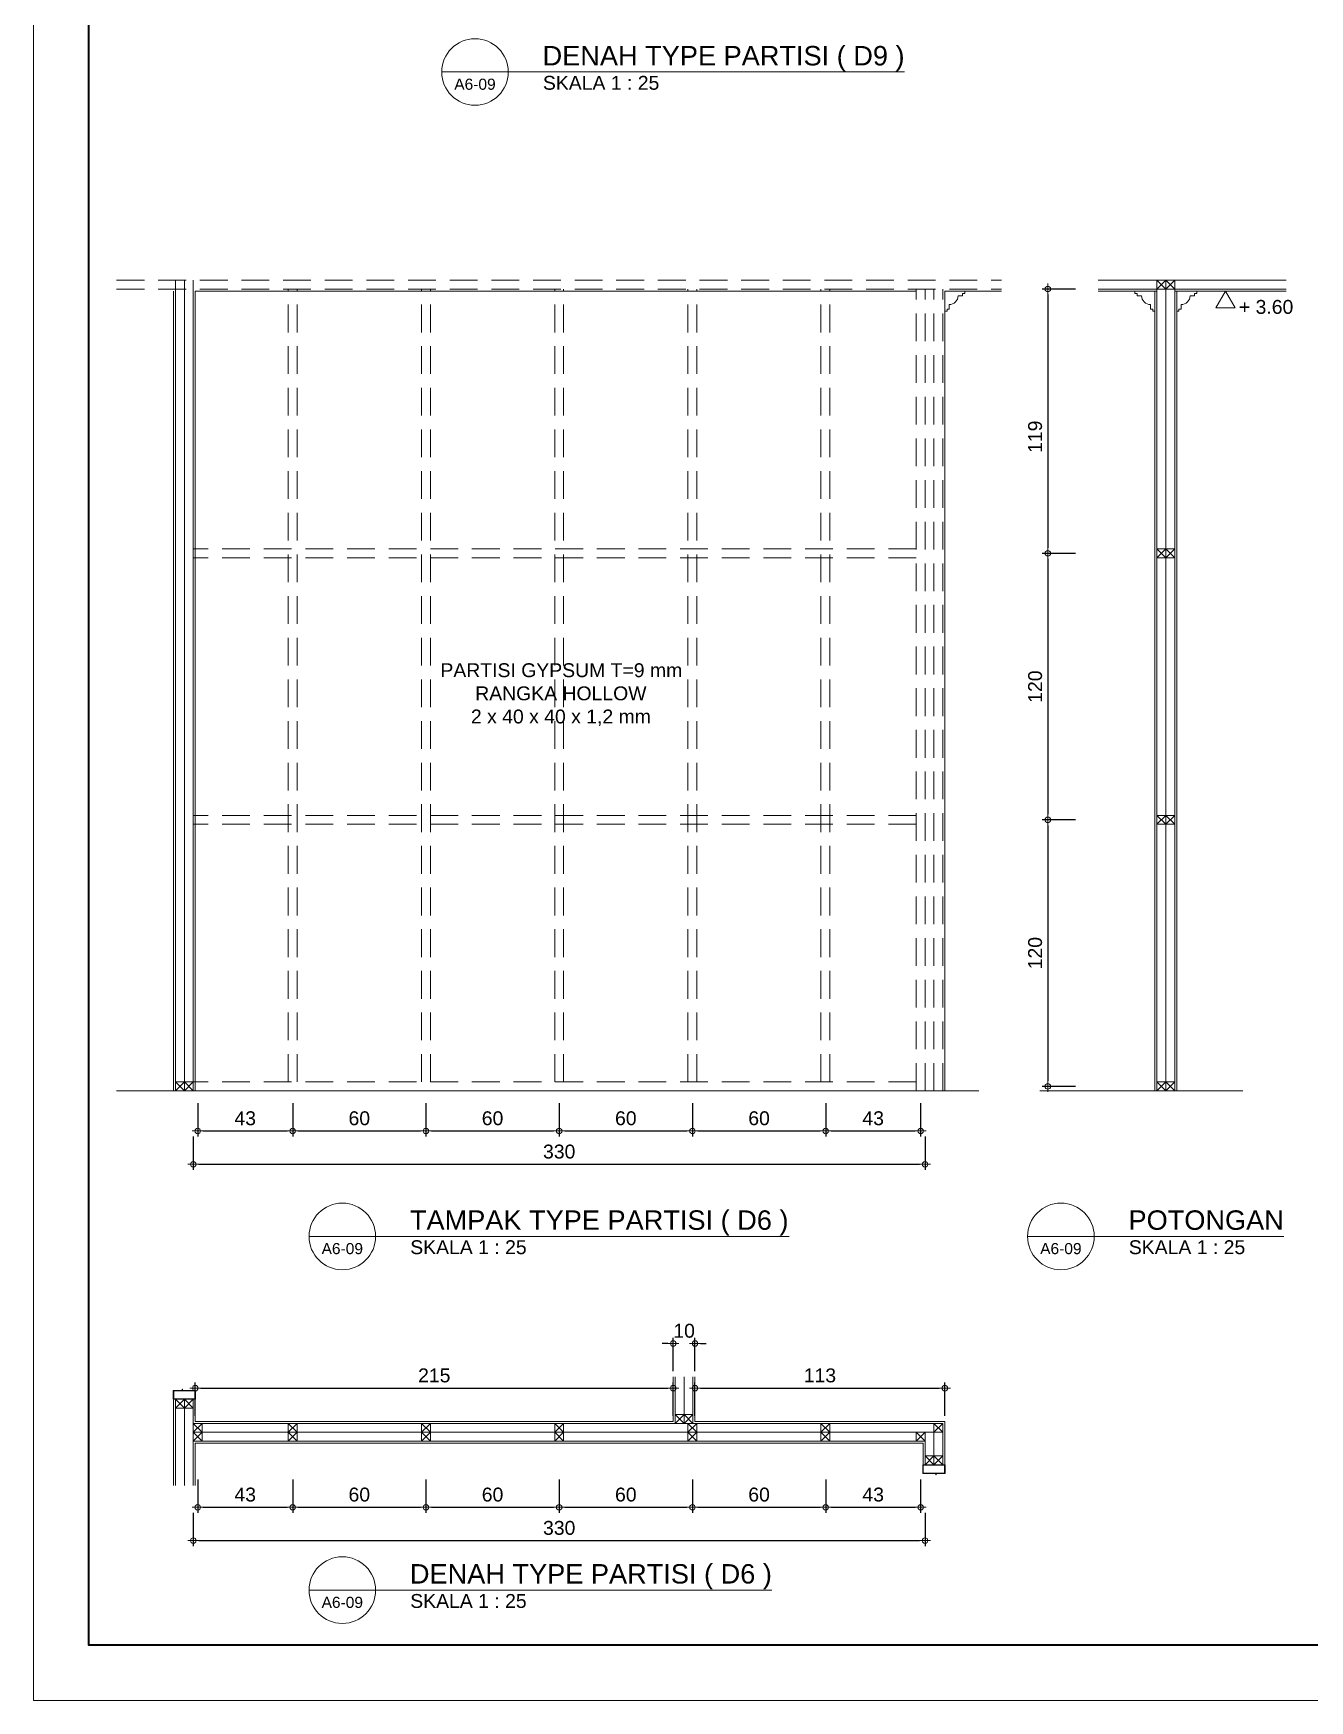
# Model space of a CAD drawing. Header units: millimetres. Extents: x -11 to 1625, y -267 to 180.
# Drawn here: x 911.21 to 934.2, y 118 to 148.03 of the extents above; entities that cross this region are included whole.
import ezdxf
from ezdxf.enums import TextEntityAlignment as Align

# ---------------------------------------------------------------- set-up
doc = ezdxf.new("R2010")
doc.units = ezdxf.units.MM
doc.linetypes.add('HIDDEN', pattern=[0.375, 0.25, -0.125])
for name, color, linetype, lineweight in [('ars', 11, 'Continuous', 5), ('GRS KOP', 1, 'Continuous', 35), ('kop', 7, 'Continuous', 20), ('kus', 63, 'Continuous', 15), ('lan', 7, 'Continuous', 15), ('not', 7, 'Continuous', 20), ('PARTISI', 190, 'Continuous', 9), ('pla', 213, 'Continuous', 15), ('u', 6, 'Continuous', 20)]:
    doc.layers.add(name, color=color, linetype=linetype, lineweight=lineweight)
doc.styles.add('BARU', font='complex.shx')
doc.styles.add('S', font='SIMPLEX', dxfattribs={"width": 1.1})
doc.styles.get("Standard").update_dxf_attribs({"font": 'ARIALUNI.TTF'})
doc.dimstyles.new('SK-25', dxfattribs={"dimtxt": 0.25, "dimasz": 0.1, "dimexe": 0.1, "dimexo": 0, "dimgap": 0.1, "dimtad": 1, "dimdec": 0, "dimlfac": 25, "dimzin": 12, "dimdsep": 46, "dimtxsty": 'Standard', "dimblk": 'BULAT', "dimcen": 0.1, "dimclrd": 256, "dimadec": 0, "dimazin": 3, "dimtfac": 1, "dimtdec": 0, "dimtofl": 0, "dimtmove": 0, "dimatfit": 3, "dimldrblk": 'BULAT', "dimfxl": 0, "dimtolj": 1, "dimtzin": 0, "dimarcsym": 0})

# ---------------------------------------------------------------- blocks, each defined once
blk = doc.blocks.new('kop')
at = {"layer": 'GRS KOP'}
blk.add_lwpolyline([(1, 54), (83, 54), (83, 1), (1, 1)], close=True, dxfattribs=at)
at = {"layer": 'kop', "color": 7}
for p, q in [((0, 55), (0, 0)), ((0, 0), (84, 0))]:
    blk.add_line(p, q, dxfattribs=at)
at = {"layer": 'kop', "style": 'BARU', "flags": 4}
for p, height in [((73.8, 5.4), 0.35), ((80.303, 5.382), 0.25), ((73.8, 4.9), 0.35), ((80.303, 4.882), 0.25), ((73.8, 4.4), 0.35), ((80.303, 4.382), 0.25)]:
    blk.add_attdef('-', p, '', height=height, dxfattribs=at)
at = {"layer": 'kop', "flags": 4}
for tag, p in [('AR-00', (78.057, 2.648)), ('00', (81.238, 2.647))]:
    blk.add_attdef(tag, text='', height=0.35, dxfattribs=at).set_placement(p, align=Align.MIDDLE)
blk = doc.blocks.new('BULAT')
for p, q in [((-1, 0), (1, 0)), ((0, -1), (0, 1))]:
    blk.add_line(p, q)
blk.add_circle((0, 0), 0.5)
blk = doc.blocks.new('*D2286')
at = {"layer": 'Defpoints', "color": 0, "ltscale": 0.15}
for p in [(914.175, 121.982), (915.885, 121.982), (915.885, 121.482)]:
    blk.add_point(p, dxfattribs=at)
at = {"layer": 'u', "color": 0, "lineweight": -2, "ltscale": 0.15}
for p, q in [((914.175, 121.982), (914.175, 121.382)), ((915.885, 121.982), (915.885, 121.382))]:
    blk.add_line(p, q, dxfattribs=at)
at = {"layer": 'u', "lineweight": -2, "ltscale": 0.15}
blk.add_line((914.275, 121.482), (915.785, 121.482), dxfattribs=at)
at = {"layer": 'u', "lineweight": -2, "ltscale": 0.15, "xscale": 0.1, "yscale": 0.1, "zscale": 0.1, "rotation": 180}
blk.add_blockref('BULAT', (914.175, 121.482), dxfattribs=at)
at = {"layer": 'u', "lineweight": -2, "ltscale": 0.15, "xscale": 0.1, "yscale": 0.1, "zscale": 0.1}
blk.add_blockref('BULAT', (915.885, 121.482), dxfattribs=at)
at = {"layer": 'u', "color": 0, "ltscale": 0.15, "insert": (915.03, 121.71), "char_height": 0.25, "attachment_point": 5}
blk.add_mtext('\\A1;43', dxfattribs=at)
blk = doc.blocks.new('*D2287')
at = {"layer": 'Defpoints', "color": 0, "ltscale": 0.15}
for p in [(915.885, 121.982), (918.285, 121.982), (918.285, 121.482)]:
    blk.add_point(p, dxfattribs=at)
at = {"layer": 'u', "color": 0, "lineweight": -2, "ltscale": 0.15}
for p, q in [((915.885, 121.982), (915.885, 121.382)), ((918.285, 121.982), (918.285, 121.382))]:
    blk.add_line(p, q, dxfattribs=at)
at = {"layer": 'u', "lineweight": -2, "ltscale": 0.15}
blk.add_line((915.985, 121.482), (918.185, 121.482), dxfattribs=at)
at = {"layer": 'u', "lineweight": -2, "ltscale": 0.15, "xscale": 0.1, "yscale": 0.1, "zscale": 0.1, "rotation": 180}
blk.add_blockref('BULAT', (915.885, 121.482), dxfattribs=at)
at = {"layer": 'u', "lineweight": -2, "ltscale": 0.15, "xscale": 0.1, "yscale": 0.1, "zscale": 0.1}
blk.add_blockref('BULAT', (918.285, 121.482), dxfattribs=at)
at = {"layer": 'u', "color": 0, "ltscale": 0.15, "insert": (917.085, 121.71), "char_height": 0.25, "attachment_point": 5}
blk.add_mtext('\\A1;60', dxfattribs=at)
blk = doc.blocks.new('*D2288')
at = {"layer": 'Defpoints', "color": 0, "ltscale": 0.15}
for p in [(918.285, 121.982), (920.685, 121.982), (920.685, 121.482)]:
    blk.add_point(p, dxfattribs=at)
at = {"layer": 'u', "color": 0, "lineweight": -2, "ltscale": 0.15}
for p, q in [((918.285, 121.982), (918.285, 121.382)), ((920.685, 121.982), (920.685, 121.382))]:
    blk.add_line(p, q, dxfattribs=at)
at = {"layer": 'u', "lineweight": -2, "ltscale": 0.15}
blk.add_line((918.385, 121.482), (920.585, 121.482), dxfattribs=at)
at = {"layer": 'u', "lineweight": -2, "ltscale": 0.15, "xscale": 0.1, "yscale": 0.1, "zscale": 0.1, "rotation": 180}
blk.add_blockref('BULAT', (918.285, 121.482), dxfattribs=at)
at = {"layer": 'u', "lineweight": -2, "ltscale": 0.15, "xscale": 0.1, "yscale": 0.1, "zscale": 0.1}
blk.add_blockref('BULAT', (920.685, 121.482), dxfattribs=at)
at = {"layer": 'u', "color": 0, "ltscale": 0.15, "insert": (919.485, 121.71), "char_height": 0.25, "attachment_point": 5}
blk.add_mtext('\\A1;60', dxfattribs=at)
blk = doc.blocks.new('*D2289')
at = {"layer": 'Defpoints', "color": 0, "ltscale": 0.15}
for p in [(920.685, 121.982), (923.085, 121.982), (923.085, 121.482)]:
    blk.add_point(p, dxfattribs=at)
at = {"layer": 'u', "color": 0, "lineweight": -2, "ltscale": 0.15}
for p, q in [((920.685, 121.982), (920.685, 121.382)), ((923.085, 121.982), (923.085, 121.382))]:
    blk.add_line(p, q, dxfattribs=at)
at = {"layer": 'u', "lineweight": -2, "ltscale": 0.15}
blk.add_line((920.785, 121.482), (922.985, 121.482), dxfattribs=at)
at = {"layer": 'u', "lineweight": -2, "ltscale": 0.15, "xscale": 0.1, "yscale": 0.1, "zscale": 0.1, "rotation": 180}
blk.add_blockref('BULAT', (920.685, 121.482), dxfattribs=at)
at = {"layer": 'u', "lineweight": -2, "ltscale": 0.15, "xscale": 0.1, "yscale": 0.1, "zscale": 0.1}
blk.add_blockref('BULAT', (923.085, 121.482), dxfattribs=at)
at = {"layer": 'u', "color": 0, "ltscale": 0.15, "insert": (921.885, 121.71), "char_height": 0.25, "attachment_point": 5}
blk.add_mtext('\\A1;60', dxfattribs=at)
blk = doc.blocks.new('*D2290')
at = {"layer": 'Defpoints', "color": 0, "ltscale": 0.15}
for p in [(923.085, 121.982), (925.485, 121.982), (925.485, 121.482)]:
    blk.add_point(p, dxfattribs=at)
at = {"layer": 'u', "color": 0, "lineweight": -2, "ltscale": 0.15}
for p, q in [((923.085, 121.982), (923.085, 121.382)), ((925.485, 121.982), (925.485, 121.382))]:
    blk.add_line(p, q, dxfattribs=at)
at = {"layer": 'u', "lineweight": -2, "ltscale": 0.15}
blk.add_line((923.185, 121.482), (925.385, 121.482), dxfattribs=at)
at = {"layer": 'u', "lineweight": -2, "ltscale": 0.15, "xscale": 0.1, "yscale": 0.1, "zscale": 0.1, "rotation": 180}
blk.add_blockref('BULAT', (923.085, 121.482), dxfattribs=at)
at = {"layer": 'u', "lineweight": -2, "ltscale": 0.15, "xscale": 0.1, "yscale": 0.1, "zscale": 0.1}
blk.add_blockref('BULAT', (925.485, 121.482), dxfattribs=at)
at = {"layer": 'u', "color": 0, "ltscale": 0.15, "insert": (924.285, 121.71), "char_height": 0.25, "attachment_point": 5}
blk.add_mtext('\\A1;60', dxfattribs=at)
blk = doc.blocks.new('*D2291')
at = {"layer": 'Defpoints', "color": 0, "ltscale": 0.15}
for p in [(925.485, 121.982), (927.195, 121.982), (927.195, 121.482)]:
    blk.add_point(p, dxfattribs=at)
at = {"layer": 'u', "color": 0, "lineweight": -2, "ltscale": 0.15}
for p, q in [((925.485, 121.982), (925.485, 121.382)), ((927.195, 121.982), (927.195, 121.382))]:
    blk.add_line(p, q, dxfattribs=at)
at = {"layer": 'u', "lineweight": -2, "ltscale": 0.15}
blk.add_line((925.585, 121.482), (927.095, 121.482), dxfattribs=at)
at = {"layer": 'u', "lineweight": -2, "ltscale": 0.15, "xscale": 0.1, "yscale": 0.1, "zscale": 0.1, "rotation": 180}
blk.add_blockref('BULAT', (925.485, 121.482), dxfattribs=at)
at = {"layer": 'u', "lineweight": -2, "ltscale": 0.15, "xscale": 0.1, "yscale": 0.1, "zscale": 0.1}
blk.add_blockref('BULAT', (927.195, 121.482), dxfattribs=at)
at = {"layer": 'u', "color": 0, "ltscale": 0.15, "insert": (926.34, 121.71), "char_height": 0.25, "attachment_point": 5}
blk.add_mtext('\\A1;43', dxfattribs=at)
blk = doc.blocks.new('*D2292')
at = {"layer": 'Defpoints', "color": 0, "ltscale": 0.15}
for p in [(914.095, 121.382), (927.275, 121.382), (927.275, 120.882)]:
    blk.add_point(p, dxfattribs=at)
at = {"layer": 'u', "color": 0, "lineweight": -2, "ltscale": 0.15}
for p, q in [((914.095, 121.382), (914.095, 120.782)), ((927.275, 121.382), (927.275, 120.782))]:
    blk.add_line(p, q, dxfattribs=at)
at = {"layer": 'u', "lineweight": -2, "ltscale": 0.15}
blk.add_line((914.195, 120.882), (927.175, 120.882), dxfattribs=at)
at = {"layer": 'u', "lineweight": -2, "ltscale": 0.15, "xscale": 0.1, "yscale": 0.1, "zscale": 0.1, "rotation": 180}
blk.add_blockref('BULAT', (914.095, 120.882), dxfattribs=at)
at = {"layer": 'u', "lineweight": -2, "ltscale": 0.15, "xscale": 0.1, "yscale": 0.1, "zscale": 0.1}
blk.add_blockref('BULAT', (927.275, 120.882), dxfattribs=at)
at = {"layer": 'u', "color": 0, "ltscale": 0.15, "insert": (920.685, 121.11), "char_height": 0.25, "attachment_point": 5}
blk.add_mtext('\\A1;330', dxfattribs=at)
blk = doc.blocks.new('*D2293')
at = {"layer": 'Defpoints', "color": 0, "ltscale": 0.15}
for p in [(922.739, 123.628), (914.131, 123.128), (922.739, 123.128)]:
    blk.add_point(p, dxfattribs=at)
at = {"layer": 'u', "color": 0, "lineweight": -2, "ltscale": 0.15}
for p, q in [((914.131, 123.128), (914.131, 123.728)), ((922.739, 123.128), (922.739, 123.728))]:
    blk.add_line(p, q, dxfattribs=at)
at = {"layer": 'u', "lineweight": -2, "ltscale": 0.15}
blk.add_line((914.231, 123.628), (922.639, 123.628), dxfattribs=at)
at = {"layer": 'u', "lineweight": -2, "ltscale": 0.15, "xscale": 0.1, "yscale": 0.1, "zscale": 0.1, "rotation": 180}
blk.add_blockref('BULAT', (914.131, 123.628), dxfattribs=at)
at = {"layer": 'u', "lineweight": -2, "ltscale": 0.15, "xscale": 0.1, "yscale": 0.1, "zscale": 0.1}
blk.add_blockref('BULAT', (922.739, 123.628), dxfattribs=at)
at = {"layer": 'u', "color": 0, "ltscale": 0.15, "insert": (918.435, 123.856), "char_height": 0.25, "attachment_point": 5}
blk.add_mtext('\\A1;215', dxfattribs=at)
blk = doc.blocks.new('*D2294')
at = {"layer": 'Defpoints', "color": 0, "ltscale": 0.15}
for p in [(923.131, 124.432), (922.739, 123.932), (923.131, 123.932)]:
    blk.add_point(p, dxfattribs=at)
at = {"layer": 'u', "lineweight": -2, "ltscale": 0.15}
for p, q in [((922.639, 124.432), (922.539, 124.432)), ((923.231, 124.432), (923.331, 124.432))]:
    blk.add_line(p, q, dxfattribs=at)
at = {"layer": 'u', "color": 0, "lineweight": -2, "ltscale": 0.15}
for p, q in [((922.739, 123.932), (922.739, 124.532)), ((923.131, 123.932), (923.131, 124.532))]:
    blk.add_line(p, q, dxfattribs=at)
at = {"layer": 'u', "lineweight": -2, "ltscale": 0.15, "xscale": 0.1, "yscale": 0.1, "zscale": 0.1}
blk.add_blockref('BULAT', (922.739, 124.432), dxfattribs=at)
at = {"layer": 'u', "lineweight": -2, "ltscale": 0.15, "xscale": 0.1, "yscale": 0.1, "zscale": 0.1, "rotation": 180}
blk.add_blockref('BULAT', (923.131, 124.432), dxfattribs=at)
at = {"layer": 'u', "color": 0, "ltscale": 0.15, "insert": (922.935, 124.66), "char_height": 0.25, "attachment_point": 5}
blk.add_mtext('\\A1;10', dxfattribs=at)
blk = doc.blocks.new('*D2295')
at = {"layer": 'Defpoints', "color": 0, "ltscale": 0.15}
for p in [(927.631, 123.628), (923.131, 123.128), (927.631, 123.128)]:
    blk.add_point(p, dxfattribs=at)
at = {"layer": 'u', "color": 0, "lineweight": -2, "ltscale": 0.15}
for p, q in [((923.131, 123.128), (923.131, 123.728)), ((927.631, 123.128), (927.631, 123.728))]:
    blk.add_line(p, q, dxfattribs=at)
at = {"layer": 'u', "lineweight": -2, "ltscale": 0.15}
blk.add_line((923.231, 123.628), (927.531, 123.628), dxfattribs=at)
at = {"layer": 'u', "lineweight": -2, "ltscale": 0.15, "xscale": 0.1, "yscale": 0.1, "zscale": 0.1, "rotation": 180}
blk.add_blockref('BULAT', (923.131, 123.628), dxfattribs=at)
at = {"layer": 'u', "lineweight": -2, "ltscale": 0.15, "xscale": 0.1, "yscale": 0.1, "zscale": 0.1}
blk.add_blockref('BULAT', (927.631, 123.628), dxfattribs=at)
at = {"layer": 'u', "color": 0, "ltscale": 0.15, "insert": (925.381, 123.856), "char_height": 0.25, "attachment_point": 5}
blk.add_mtext('\\A1;113', dxfattribs=at)
blk = doc.blocks.new('Ndtpd')
blk.add_line((0.747, 0), (-0.747, 0))
blk.add_circle((0, 0), 0.747)
at = {"flags": 4}
for tag, height, p in [('NO', 0.5, (0, 0.148)), ('NOLBR', 0.3, (0, -0.398))]:
    blk.add_attdef(tag, text='', height=height, dxfattribs=at).set_placement(p, align=Align.CENTER)
for tag, p, height in [('NDTPD', (1.516, 0.148), 0.5), ('SKALA', (1.523, -0.398), 0.3)]:
    blk.add_attdef(tag, p, '', height=height, dxfattribs=at)
blk = doc.blocks.new('PEILA')
blk.add_lwpolyline([(-0.188, -0.325), (0.188, -0.325), (0, 0)], close=True)
at = {"style": 'S', "width": 1.1, "flags": 4}
blk.add_attdef('CAT', (0.265, -0.289), '', height=0.2, dxfattribs=at)
blk = doc.blocks.new('*D2296')
at = {"layer": 'Defpoints', "color": 0, "ltscale": 0.15}
for p in [(929.986, 143.422), (929.486, 138.662), (929.986, 138.662)]:
    blk.add_point(p, dxfattribs=at)
at = {"layer": 'u', "color": 0, "lineweight": -2, "ltscale": 0.15}
for p, q in [((929.986, 143.422), (929.386, 143.422)), ((929.986, 138.662), (929.386, 138.662))]:
    blk.add_line(p, q, dxfattribs=at)
at = {"layer": 'u', "lineweight": -2, "ltscale": 0.15}
blk.add_line((929.486, 143.322), (929.486, 138.762), dxfattribs=at)
at = {"layer": 'u', "lineweight": -2, "ltscale": 0.15, "xscale": 0.1, "yscale": 0.1, "zscale": 0.1}
for p, rotation in [((929.486, 143.422), 90), ((929.486, 138.662), 270)]:
    blk.add_blockref('BULAT', p, dxfattribs=dict(at, rotation=rotation))
at = {"layer": 'u', "color": 0, "ltscale": 0.15, "insert": (929.258, 140.762), "char_height": 0.25, "attachment_point": 5, "rotation": 90}
blk.add_mtext('\\A1;119', dxfattribs=at)
blk = doc.blocks.new('*D2297')
at = {"layer": 'Defpoints', "color": 0, "ltscale": 0.15}
for p in [(929.986, 133.862), (929.486, 129.062), (929.986, 129.062)]:
    blk.add_point(p, dxfattribs=at)
at = {"layer": 'u', "color": 0, "lineweight": -2, "ltscale": 0.15}
for p, q in [((929.986, 133.862), (929.386, 133.862)), ((929.986, 129.062), (929.386, 129.062))]:
    blk.add_line(p, q, dxfattribs=at)
at = {"layer": 'u', "lineweight": -2, "ltscale": 0.15}
blk.add_line((929.486, 133.762), (929.486, 129.162), dxfattribs=at)
at = {"layer": 'u', "lineweight": -2, "ltscale": 0.15, "xscale": 0.1, "yscale": 0.1, "zscale": 0.1}
for p, rotation in [((929.486, 133.862), 90), ((929.486, 129.062), 270)]:
    blk.add_blockref('BULAT', p, dxfattribs=dict(at, rotation=rotation))
at = {"layer": 'u', "color": 0, "ltscale": 0.15, "insert": (929.258, 131.462), "char_height": 0.25, "attachment_point": 5, "rotation": 90}
blk.add_mtext('\\A1;120', dxfattribs=at)
blk = doc.blocks.new('*D2298')
at = {"layer": 'Defpoints', "color": 0, "ltscale": 0.15}
for p in [(929.986, 138.662), (929.486, 133.862), (929.986, 133.862)]:
    blk.add_point(p, dxfattribs=at)
at = {"layer": 'u', "color": 0, "lineweight": -2, "ltscale": 0.15}
for p, q in [((929.986, 138.662), (929.386, 138.662)), ((929.986, 133.862), (929.386, 133.862))]:
    blk.add_line(p, q, dxfattribs=at)
at = {"layer": 'u', "lineweight": -2, "ltscale": 0.15}
blk.add_line((929.486, 138.562), (929.486, 133.962), dxfattribs=at)
at = {"layer": 'u', "lineweight": -2, "ltscale": 0.15, "xscale": 0.1, "yscale": 0.1, "zscale": 0.1}
for p, rotation in [((929.486, 138.662), 90), ((929.486, 133.862), 270)]:
    blk.add_blockref('BULAT', p, dxfattribs=dict(at, rotation=rotation))
at = {"layer": 'u', "color": 0, "ltscale": 0.15, "insert": (929.258, 136.262), "char_height": 0.25, "attachment_point": 5, "rotation": 90}
blk.add_mtext('\\A1;120', dxfattribs=at)
blk = doc.blocks.new('*D2299')
at = {"layer": 'Defpoints', "color": 0, "ltscale": 0.15}
for p in [(914.175, 128.759), (915.885, 128.759), (915.885, 128.259)]:
    blk.add_point(p, dxfattribs=at)
at = {"layer": 'u', "color": 0, "lineweight": -2, "ltscale": 0.15}
for p, q in [((914.175, 128.759), (914.175, 128.159)), ((915.885, 128.759), (915.885, 128.159))]:
    blk.add_line(p, q, dxfattribs=at)
at = {"layer": 'u', "lineweight": -2, "ltscale": 0.15}
blk.add_line((914.275, 128.259), (915.785, 128.259), dxfattribs=at)
at = {"layer": 'u', "lineweight": -2, "ltscale": 0.15, "xscale": 0.1, "yscale": 0.1, "zscale": 0.1, "rotation": 180}
blk.add_blockref('BULAT', (914.175, 128.259), dxfattribs=at)
at = {"layer": 'u', "lineweight": -2, "ltscale": 0.15, "xscale": 0.1, "yscale": 0.1, "zscale": 0.1}
blk.add_blockref('BULAT', (915.885, 128.259), dxfattribs=at)
at = {"layer": 'u', "color": 0, "ltscale": 0.15, "insert": (915.03, 128.487), "char_height": 0.25, "attachment_point": 5}
blk.add_mtext('\\A1;43', dxfattribs=at)
blk = doc.blocks.new('*D2300')
at = {"layer": 'Defpoints', "color": 0, "ltscale": 0.15}
for p in [(915.885, 128.759), (918.285, 128.759), (918.285, 128.259)]:
    blk.add_point(p, dxfattribs=at)
at = {"layer": 'u', "color": 0, "lineweight": -2, "ltscale": 0.15}
for p, q in [((915.885, 128.759), (915.885, 128.159)), ((918.285, 128.759), (918.285, 128.159))]:
    blk.add_line(p, q, dxfattribs=at)
at = {"layer": 'u', "lineweight": -2, "ltscale": 0.15}
blk.add_line((915.985, 128.259), (918.185, 128.259), dxfattribs=at)
at = {"layer": 'u', "lineweight": -2, "ltscale": 0.15, "xscale": 0.1, "yscale": 0.1, "zscale": 0.1, "rotation": 180}
blk.add_blockref('BULAT', (915.885, 128.259), dxfattribs=at)
at = {"layer": 'u', "lineweight": -2, "ltscale": 0.15, "xscale": 0.1, "yscale": 0.1, "zscale": 0.1}
blk.add_blockref('BULAT', (918.285, 128.259), dxfattribs=at)
at = {"layer": 'u', "color": 0, "ltscale": 0.15, "insert": (917.085, 128.487), "char_height": 0.25, "attachment_point": 5}
blk.add_mtext('\\A1;60', dxfattribs=at)
blk = doc.blocks.new('*D2301')
at = {"layer": 'Defpoints', "color": 0, "ltscale": 0.15}
for p in [(918.285, 128.759), (920.685, 128.759), (920.685, 128.259)]:
    blk.add_point(p, dxfattribs=at)
at = {"layer": 'u', "color": 0, "lineweight": -2, "ltscale": 0.15}
for p, q in [((918.285, 128.759), (918.285, 128.159)), ((920.685, 128.759), (920.685, 128.159))]:
    blk.add_line(p, q, dxfattribs=at)
at = {"layer": 'u', "lineweight": -2, "ltscale": 0.15}
blk.add_line((918.385, 128.259), (920.585, 128.259), dxfattribs=at)
at = {"layer": 'u', "lineweight": -2, "ltscale": 0.15, "xscale": 0.1, "yscale": 0.1, "zscale": 0.1, "rotation": 180}
blk.add_blockref('BULAT', (918.285, 128.259), dxfattribs=at)
at = {"layer": 'u', "lineweight": -2, "ltscale": 0.15, "xscale": 0.1, "yscale": 0.1, "zscale": 0.1}
blk.add_blockref('BULAT', (920.685, 128.259), dxfattribs=at)
at = {"layer": 'u', "color": 0, "ltscale": 0.15, "insert": (919.485, 128.487), "char_height": 0.25, "attachment_point": 5}
blk.add_mtext('\\A1;60', dxfattribs=at)
blk = doc.blocks.new('*D2302')
at = {"layer": 'Defpoints', "color": 0, "ltscale": 0.15}
for p in [(920.685, 128.759), (923.085, 128.759), (923.085, 128.259)]:
    blk.add_point(p, dxfattribs=at)
at = {"layer": 'u', "color": 0, "lineweight": -2, "ltscale": 0.15}
for p, q in [((920.685, 128.759), (920.685, 128.159)), ((923.085, 128.759), (923.085, 128.159))]:
    blk.add_line(p, q, dxfattribs=at)
at = {"layer": 'u', "lineweight": -2, "ltscale": 0.15}
blk.add_line((920.785, 128.259), (922.985, 128.259), dxfattribs=at)
at = {"layer": 'u', "lineweight": -2, "ltscale": 0.15, "xscale": 0.1, "yscale": 0.1, "zscale": 0.1, "rotation": 180}
blk.add_blockref('BULAT', (920.685, 128.259), dxfattribs=at)
at = {"layer": 'u', "lineweight": -2, "ltscale": 0.15, "xscale": 0.1, "yscale": 0.1, "zscale": 0.1}
blk.add_blockref('BULAT', (923.085, 128.259), dxfattribs=at)
at = {"layer": 'u', "color": 0, "ltscale": 0.15, "insert": (921.885, 128.487), "char_height": 0.25, "attachment_point": 5}
blk.add_mtext('\\A1;60', dxfattribs=at)
blk = doc.blocks.new('*D2303')
at = {"layer": 'Defpoints', "color": 0, "ltscale": 0.15}
for p in [(923.085, 128.759), (925.485, 128.759), (925.485, 128.259)]:
    blk.add_point(p, dxfattribs=at)
at = {"layer": 'u', "color": 0, "lineweight": -2, "ltscale": 0.15}
for p, q in [((923.085, 128.759), (923.085, 128.159)), ((925.485, 128.759), (925.485, 128.159))]:
    blk.add_line(p, q, dxfattribs=at)
at = {"layer": 'u', "lineweight": -2, "ltscale": 0.15}
blk.add_line((923.185, 128.259), (925.385, 128.259), dxfattribs=at)
at = {"layer": 'u', "lineweight": -2, "ltscale": 0.15, "xscale": 0.1, "yscale": 0.1, "zscale": 0.1, "rotation": 180}
blk.add_blockref('BULAT', (923.085, 128.259), dxfattribs=at)
at = {"layer": 'u', "lineweight": -2, "ltscale": 0.15, "xscale": 0.1, "yscale": 0.1, "zscale": 0.1}
blk.add_blockref('BULAT', (925.485, 128.259), dxfattribs=at)
at = {"layer": 'u', "color": 0, "ltscale": 0.15, "insert": (924.285, 128.487), "char_height": 0.25, "attachment_point": 5}
blk.add_mtext('\\A1;60', dxfattribs=at)
blk = doc.blocks.new('*D2304')
at = {"layer": 'Defpoints', "color": 0, "ltscale": 0.15}
for p in [(925.485, 128.759), (927.195, 128.759), (927.195, 128.259)]:
    blk.add_point(p, dxfattribs=at)
at = {"layer": 'u', "color": 0, "lineweight": -2, "ltscale": 0.15}
for p, q in [((925.485, 128.759), (925.485, 128.159)), ((927.195, 128.759), (927.195, 128.159))]:
    blk.add_line(p, q, dxfattribs=at)
at = {"layer": 'u', "lineweight": -2, "ltscale": 0.15}
blk.add_line((925.585, 128.259), (927.095, 128.259), dxfattribs=at)
at = {"layer": 'u', "lineweight": -2, "ltscale": 0.15, "xscale": 0.1, "yscale": 0.1, "zscale": 0.1, "rotation": 180}
blk.add_blockref('BULAT', (925.485, 128.259), dxfattribs=at)
at = {"layer": 'u', "lineweight": -2, "ltscale": 0.15, "xscale": 0.1, "yscale": 0.1, "zscale": 0.1}
blk.add_blockref('BULAT', (927.195, 128.259), dxfattribs=at)
at = {"layer": 'u', "color": 0, "ltscale": 0.15, "insert": (926.34, 128.487), "char_height": 0.25, "attachment_point": 5}
blk.add_mtext('\\A1;43', dxfattribs=at)
blk = doc.blocks.new('*D2305')
at = {"layer": 'Defpoints', "color": 0, "ltscale": 0.15}
for p in [(914.095, 128.159), (927.275, 128.159), (927.275, 127.659)]:
    blk.add_point(p, dxfattribs=at)
at = {"layer": 'u', "color": 0, "lineweight": -2, "ltscale": 0.15}
for p, q in [((914.095, 128.159), (914.095, 127.559)), ((927.275, 128.159), (927.275, 127.559))]:
    blk.add_line(p, q, dxfattribs=at)
at = {"layer": 'u', "lineweight": -2, "ltscale": 0.15}
blk.add_line((914.195, 127.659), (927.175, 127.659), dxfattribs=at)
at = {"layer": 'u', "lineweight": -2, "ltscale": 0.15, "xscale": 0.1, "yscale": 0.1, "zscale": 0.1, "rotation": 180}
blk.add_blockref('BULAT', (914.095, 127.659), dxfattribs=at)
at = {"layer": 'u', "lineweight": -2, "ltscale": 0.15, "xscale": 0.1, "yscale": 0.1, "zscale": 0.1}
blk.add_blockref('BULAT', (927.275, 127.659), dxfattribs=at)
at = {"layer": 'u', "color": 0, "ltscale": 0.15, "insert": (920.685, 127.887), "char_height": 0.25, "attachment_point": 5}
blk.add_mtext('\\A1;330', dxfattribs=at)

msp = doc.modelspace()

# ---------------------------------------------------------------- linework, layer by layer
at = {"layer": 'ars'}
for p, q in [((931.450971, 143.4221196), (931.610971, 143.5821196)), ((931.450971, 143.5821196), (931.610971, 143.4221196)), ((931.610971, 143.5821196), (931.770971, 143.4221196)), ((931.610971, 143.4221196), (931.770971, 143.5821196)), ((913.7385283, 128.9821196), (913.7385283, 143.3821196)), ((927.1145283, 143.3821196), (914.1305283, 143.3821196)), ((914.1305283, 128.9821196), (914.1305283, 143.3821196)), ((928.651103, 143.3821196), (927.6305283, 143.3821196)), ((927.6305283, 128.9821196), (927.6305283, 143.3821196)), ((931.450971, 143.3821196), (930.3906049, 143.3821196)), ((931.414971, 128.9821196), (931.414971, 143.3821196)), ((931.770971, 143.3821196), (933.7773484, 143.3821196)), ((931.806971, 128.9821196), (931.806971, 143.3821196)), ((931.450971, 138.5821196), (931.610971, 138.7421196)), ((931.450971, 138.7421196), (931.610971, 138.5821196)), ((931.610971, 138.7421196), (931.770971, 138.5821196)), ((931.610971, 138.5821196), (931.770971, 138.7421196)), ((931.450971, 133.7821196), (931.610971, 133.9421196)), ((931.450971, 133.9421196), (931.610971, 133.7821196)), ((931.610971, 133.9421196), (931.770971, 133.7821196)), ((931.610971, 133.7821196), (931.770971, 133.9421196)), ((913.7745283, 128.9821196), (913.9345283, 129.1421196)), ((913.7745283, 129.1421196), (913.9345283, 128.9821196)), ((913.9345283, 129.1421196), (914.0945283, 128.9821196)), ((913.9345283, 128.9821196), (914.0945283, 129.1421196)), ((931.450971, 128.9821196), (931.610971, 129.1421196)), ((931.450971, 129.1421196), (931.610971, 128.9821196)), ((931.610971, 129.1421196), (931.770971, 128.9821196)), ((931.610971, 128.9821196), (931.770971, 129.1421196)), ((922.7385283, 123.0284832), (922.7385283, 123.8324832)), ((923.1305283, 123.0284832), (923.1305283, 123.8324832)), ((913.7385283, 123.4284832), (913.7385283, 121.8724832)), ((913.7745283, 123.2684832), (913.9345283, 123.4284832)), ((913.7745283, 123.4284832), (913.9345283, 123.2684832)), ((913.9345283, 123.4284832), (914.0945283, 123.2684832)), ((913.9345283, 123.2684832), (914.0945283, 123.4284832)), ((914.1305283, 123.4284832), (914.1305283, 123.0284832)), ((922.9345283, 122.9924832), (922.7745283, 123.1524832)), ((922.9345283, 123.1524832), (922.7745283, 122.9924832)), ((923.0945283, 123.1524832), (922.9345283, 122.9924832)), ((923.0945283, 122.9924832), (922.9345283, 123.1524832)), ((914.0945283, 122.8324832), (914.2545283, 122.9924832)), ((914.2545283, 122.8324832), (914.0945283, 122.9924832)), ((914.2545283, 122.6724832), (914.0945283, 122.8324832)), ((914.0945283, 122.6724832), (914.2545283, 122.8324832)), ((922.7385283, 123.0284832), (914.1305283, 123.0284832)), ((915.8045283, 122.8324832), (915.9645283, 122.9924832)), ((915.9645283, 122.8324832), (915.8045283, 122.9924832)), ((915.9645283, 122.6724832), (915.8045283, 122.8324832)), ((915.8045283, 122.6724832), (915.9645283, 122.8324832)), ((918.2045283, 122.8324832), (918.3645283, 122.9924832)), ((918.3645283, 122.8324832), (918.2045283, 122.9924832)), ((918.3645283, 122.6724832), (918.2045283, 122.8324832)), ((918.2045283, 122.6724832), (918.3645283, 122.8324832)), ((920.6045283, 122.8324832), (920.7645283, 122.9924832)), ((920.7645283, 122.8324832), (920.6045283, 122.9924832)), ((920.7645283, 122.6724832), (920.6045283, 122.8324832)), ((920.6045283, 122.6724832), (920.7645283, 122.8324832)), ((923.0045283, 122.8324832), (923.1645283, 122.9924832)), ((923.1645283, 122.8324832), (923.0045283, 122.9924832)), ((923.1645283, 122.6724832), (923.0045283, 122.8324832)), ((923.0045283, 122.6724832), (923.1645283, 122.8324832)), ((927.6305283, 123.0284832), (923.1305283, 123.0284832)), ((925.3981374, 122.8324832), (925.5581374, 122.9924832)), ((925.5581374, 122.8324832), (925.3981374, 122.9924832)), ((925.5581374, 122.6724832), (925.3981374, 122.8324832)), ((925.3981374, 122.6724832), (925.5581374, 122.8324832)), ((927.2745283, 122.8324832), (927.1145283, 122.6724832)), ((927.1145283, 122.8324832), (927.2745283, 122.6724832)), ((927.4345283, 122.9924832), (927.5945283, 122.8324832)), ((927.5945283, 122.9924832), (927.4345283, 122.8324832)), ((927.6305283, 122.2484832), (927.6305283, 123.0284832)), ((927.2385283, 122.6364832), (914.1305283, 122.6364832)), ((914.1305283, 122.6364832), (914.1305283, 121.8724832)), ((927.2385283, 122.2484832), (927.2385283, 122.6364832)), ((927.4345283, 122.2484832), (927.2745283, 122.4084832)), ((927.4345283, 122.4084832), (927.2745283, 122.2484832)), ((927.5945283, 122.4084832), (927.4345283, 122.2484832)), ((927.5945283, 122.2484832), (927.4345283, 122.4084832))]:
    msp.add_line(p, q, dxfattribs=at)
at = {"layer": 'kus'}
for points in [[(913.8945283, 123.6080364), (913.8945283, 123.5884832), (913.888719, 123.5884832), (913.7345283, 123.5884832), (913.7345283, 123.4284832), (914.1345283, 123.4284832), (914.1345283, 123.5884832), (913.9085525, 123.5884832), (913.9015174, 123.6080364)], [(914.1265283, 123.5804832), (914.1265283, 123.4364832), (913.7425283, 123.4364832), (913.7425283, 123.5804832)], [(927.4745283, 122.0689299), (927.4745283, 122.0884832), (927.4803376, 122.0884832), (927.6345283, 122.0884832), (927.6345283, 122.2484832), (927.2345283, 122.2484832), (927.2345283, 122.0884832), (927.4605041, 122.0884832), (927.4675393, 122.0689299)], [(927.2425283, 122.0964832), (927.2425283, 122.2404832), (927.6265283, 122.2404832), (927.6265283, 122.0964832)]]:
    msp.add_lwpolyline(points, close=True, dxfattribs=at)
at = {"layer": 'lan'}
for p, q in [((928.242939, 128.9821196), (912.7141622, 128.9821196)), ((929.3405937, 128.9821196), (932.998452, 128.9821196))]:
    msp.add_line(p, q, dxfattribs=at)
for points in [[(927.9505283, 143.3021196), (927.9505283, 143.3421196), (927.9905283, 143.3421196), (927.9905283, 143.3821196), (927.6305283, 143.3821196), (927.6305283, 143.0221196), (927.6705283, 143.0221196), (927.6705283, 143.0621196), (927.7105283, 143.0621196), (927.7105283, 143.1421196, 0.4142135624), (927.8705283, 143.3021196)], [(931.094971, 143.3021196), (931.094971, 143.3421196), (931.054971, 143.3421196), (931.054971, 143.3821196), (931.414971, 143.3821196), (931.414971, 143.0221196), (931.374971, 143.0221196), (931.374971, 143.0621196), (931.334971, 143.0621196), (931.334971, 143.1421196, -0.4142135624), (931.174971, 143.3021196)], [(932.126971, 143.3021196), (932.126971, 143.3421196), (932.166971, 143.3421196), (932.166971, 143.3821196), (931.806971, 143.3821196), (931.806971, 143.0221196), (931.846971, 143.0221196), (931.846971, 143.0621196), (931.886971, 143.0621196), (931.886971, 143.1421196, 0.4142135624), (932.046971, 143.3021196)]]:
    msp.add_lwpolyline(points, format="xyb", close=True, dxfattribs=at)
at = {"layer": 'not'}
for p, q in [((919.7685398, 147.330697), (926.9065089, 147.330697)), ((917.3789935, 126.36099), (924.8244314, 126.36099)), ((930.3211725, 126.36099), (933.7378254, 126.36099)), ((917.3789935, 119.9903538), (924.5169626, 119.9903538))]:
    msp.add_line(p, q, dxfattribs=at)
at = {"layer": 'PARTISI', "linetype": 'HIDDEN', "ltscale": 2}
for p, q in [((912.7141622, 143.5821196), (928.651103, 143.5821196)), ((912.7141622, 143.4221196), (928.651103, 143.4221196)), ((915.8045283, 129.1421196), (915.8045283, 143.4221196)), ((915.9645283, 129.1421196), (915.9645283, 143.4221196)), ((918.2045283, 129.1421196), (918.2045283, 143.4221196)), ((918.3645283, 129.1421196), (918.3645283, 143.4221196)), ((920.6045283, 129.1421196), (920.6045283, 143.4221196)), ((920.7645283, 129.1421196), (920.7645283, 143.4221196)), ((923.0045283, 129.1421196), (923.0045283, 143.4221196)), ((923.1645283, 129.1421196), (923.1645283, 143.4221196)), ((925.3981374, 129.1421196), (925.3981374, 143.4221196)), ((925.5581374, 129.1421196), (925.5581374, 143.4221196)), ((927.1145283, 128.9821196), (927.1145283, 143.4221196)), ((927.2745283, 128.9821196), (927.2745283, 143.4221196)), ((927.4345283, 128.9821196), (927.4345283, 143.4221196)), ((927.5945283, 128.9821196), (927.5945283, 143.4221196)), ((927.1145283, 138.7421196), (914.0945283, 138.7421196)), ((927.1145283, 138.5821196), (914.0945283, 138.5821196)), ((927.1145283, 133.9421196), (914.0945283, 133.9421196)), ((927.1145283, 133.7821196), (914.0945283, 133.7821196)), ((927.1145283, 129.1421196), (913.7745283, 129.1421196))]:
    msp.add_line(p, q, dxfattribs=at)
at = {"layer": 'PARTISI'}
for p, q in [((913.7745283, 128.9821196), (913.7745283, 143.5821196)), ((913.9345283, 128.9821196), (913.9345283, 143.5821196)), ((914.0945283, 128.9821196), (914.0945283, 143.5821196)), ((931.450971, 128.9821196), (931.450971, 143.5821196)), ((931.450971, 143.5821196), (931.770971, 143.5821196)), ((931.610971, 128.9821196), (931.610971, 143.5821196)), ((931.770971, 128.9821196), (931.770971, 143.5821196)), ((931.450971, 138.7421196), (931.770971, 138.7421196)), ((931.450971, 138.5821196), (931.770971, 138.5821196)), ((931.450971, 133.9421196), (931.770971, 133.9421196)), ((931.450971, 133.7821196), (931.770971, 133.7821196)), ((913.7745283, 129.1421196), (914.0945283, 129.1421196)), ((931.450971, 129.1421196), (931.770971, 129.1421196)), ((922.7745283, 122.9924832), (922.7745283, 123.8324832)), ((922.9345283, 122.9924832), (922.9345283, 123.8324832)), ((923.0945283, 122.9924832), (923.0945283, 123.8324832)), ((913.7745283, 123.4284832), (913.7745283, 121.8724832)), ((913.9345283, 123.4284832), (913.9345283, 121.8724832)), ((914.0945283, 123.4284832), (914.0945283, 121.8724832)), ((914.0945283, 123.2684832), (913.7745283, 123.2684832)), ((922.7745283, 123.1524832), (923.0945283, 123.1524832)), ((927.5945283, 122.9924832), (914.0945283, 122.9924832)), ((927.5945283, 122.8324832), (914.0945283, 122.8324832)), ((914.2545283, 122.9924832), (914.2545283, 122.6724832)), ((915.8045283, 122.9924832), (915.8045283, 122.6724832)), ((915.9645283, 122.9924832), (915.9645283, 122.6724832)), ((918.2045283, 122.9924832), (918.2045283, 122.6724832)), ((918.3645283, 122.9924832), (918.3645283, 122.6724832)), ((920.6045283, 122.9924832), (920.6045283, 122.6724832)), ((920.7645283, 122.9924832), (920.7645283, 122.6724832)), ((923.0045283, 122.9924832), (923.0045283, 122.6724832)), ((923.1645283, 122.9924832), (923.1645283, 122.6724832)), ((925.3981374, 122.9924832), (925.3981374, 122.6724832)), ((925.5581374, 122.9924832), (925.5581374, 122.6724832)), ((927.1145283, 122.6724832), (927.1145283, 122.8324832)), ((927.2745283, 122.2484832), (927.2745283, 122.8324832)), ((927.4345283, 122.2484832), (927.4345283, 122.9924832)), ((927.5945283, 122.2484832), (927.5945283, 122.9924832)), ((927.2745283, 122.6724832), (914.0945283, 122.6724832)), ((927.2745283, 122.4084832), (927.5945283, 122.4084832))]:
    msp.add_line(p, q, dxfattribs=at)
at = {"layer": 'pla'}
for p, q in [((930.3906049, 143.5821196), (933.7773484, 143.5821196)), ((930.3906049, 143.4221196), (933.7773484, 143.4221196))]:
    msp.add_line(p, q, dxfattribs=at)

# ---------------------------------------------------------------- block references
at = {"layer": 'kop'}
msp.add_blockref('kop', (911.2141622, 118.0000005), dxfattribs=at)
at = {"layer": 'not'}
ref = msp.add_blockref('Ndtpd', (919.1685398, 147.330697), dxfattribs=dict(at, xscale=0.803212851405533, yscale=0.803212851405533, zscale=0.803212851405533))
ref.add_attrib('NDTPD', 'DENAH TYPE PARTISI ( D9 )', (920.3862245, 147.4492228), dxfattribs={"layer": '0', "height": 0.35, "flags": 4})
ref.add_attrib('NOLBR', 'A6-09', dxfattribs={"layer": '0', "height": 0.2, "flags": 4}).set_placement((919.1682126, 147.0107271), align=Align.CENTER)
ref.add_attrib('SKALA', 'SKALA 1 : 25', (920.3920245, 147.0107271), dxfattribs={"layer": '0', "height": 0.25, "flags": 4})
ref = msp.add_blockref('PEILA', (932.6835593, 143.3821196), dxfattribs=dict(at, xscale=0.9237604307034012, yscale=0.9237604307034012, zscale=0.9237604307034012))
ref.add_attrib('CAT', '+ 3.60', (932.9269047, 142.9755677), dxfattribs={"layer": '0', "height": 0.25, "flags": 4})
ref = msp.add_blockref('Ndtpd', (916.7789935, 126.36099), dxfattribs=dict(at, xscale=0.803212851405533, yscale=0.803212851405533, zscale=0.803212851405533))
ref.add_attrib('NDTPD', 'TAMPAK TYPE PARTISI ( D6 )', (917.9966781, 126.4795159), dxfattribs={"layer": '0', "height": 0.35, "flags": 4})
ref.add_attrib('NOLBR', 'A6-09', dxfattribs={"layer": '0', "height": 0.2, "flags": 4}).set_placement((916.7786663, 126.0410201), align=Align.CENTER)
ref.add_attrib('SKALA', 'SKALA 1 : 25', (918.0024782, 126.0410201), dxfattribs={"layer": '0', "height": 0.25, "flags": 4})
ref = msp.add_blockref('Ndtpd', (929.7211725, 126.36099), dxfattribs=dict(at, xscale=0.803212851405533, yscale=0.803212851405533, zscale=0.803212851405533))
ref.add_attrib('NDTPD', 'POTONGAN', (930.9388571, 126.4795159), dxfattribs={"layer": '0', "height": 0.35, "flags": 4})
ref.add_attrib('NOLBR', 'A6-09', dxfattribs={"layer": '0', "height": 0.2, "flags": 4}).set_placement((929.7208453, 126.0410201), align=Align.CENTER)
ref.add_attrib('SKALA', 'SKALA 1 : 25', (930.9446572, 126.0410201), dxfattribs={"layer": '0', "height": 0.25, "flags": 4})
ref = msp.add_blockref('Ndtpd', (916.7789935, 119.9903538), dxfattribs=dict(at, xscale=0.803212851405533, yscale=0.803212851405533, zscale=0.803212851405533))
ref.add_attrib('NDTPD', 'DENAH TYPE PARTISI ( D6 )', (917.9966781, 120.1088796), dxfattribs={"layer": '0', "height": 0.35, "flags": 4})
ref.add_attrib('NOLBR', 'A6-09', dxfattribs={"layer": '0', "height": 0.2, "flags": 4}).set_placement((916.7786663, 119.6703839), align=Align.CENTER)
ref.add_attrib('SKALA', 'SKALA 1 : 25', (918.0024782, 119.6703839), dxfattribs={"layer": '0', "height": 0.25, "flags": 4})

# ---------------------------------------------------------------- texts
at = {"layer": 'not', "insert": (918.5105255, 136.6823576), "char_height": 0.25, "attachment_point": 1}
msp.add_mtext_dynamic_manual_height_columns('\\pi0.035568;PARTISI GYPSUM T=9 mm\\P\\pi0.66227;RANGKA HOLLOW\\P\\pi0.58494;2 x 40 x 40 x 1,2 mm', width=4.378435059, gutter_width=4.3707989, heights=[0], dxfattribs=at)

# ---------------------------------------------------------------- dimensions: what is measured, and where the dimension line sits
at = {"layer": 'u', "ltscale": 0.15}
for base, p1, p2, picture, middle in [((929.4861787, 138.6621196), (929.9861787, 143.4221196), (929.9861787, 138.6621196), '*D2296', (929.4861787, 140.7621196)), ((929.4861787, 133.8621196), (929.9861787, 138.6621196), (929.9861787, 133.8621196), '*D2298', (929.4861787, 136.2621196)), ((929.4861787, 129.0621196), (929.9861787, 133.8621196), (929.9861787, 129.0621196), '*D2297', (929.4861787, 131.4621196))]:
    dim = msp.add_linear_dim(base=base, p1=p1, p2=p2, angle=270, dimstyle='SK-25', dxfattribs=at)
    dim.commit()
    dim.dimension.update_dxf_attribs({"geometry": picture, "text_midpoint": middle, "dimtype": 160})
for base, p1, p2, picture, middle in [((915.8845283, 128.259017), (914.1745283, 128.759017), (915.8845283, 128.759017), '*D2299', (915.0295283, 128.259017)), ((927.1945283, 128.259017), (925.4845283, 128.759017), (927.1945283, 128.759017), '*D2304', (926.3395283, 128.259017)), ((915.8845283, 121.4824832), (914.1745283, 121.9824832), (915.8845283, 121.9824832), '*D2286', (915.0295283, 121.4824832)), ((927.1945283, 121.4824832), (925.4845283, 121.9824832), (927.1945283, 121.9824832), '*D2291', (926.3395283, 121.4824832))]:
    dim = msp.add_linear_dim(base=base, p1=p1, p2=p2, dimstyle='SK-25', override={"dimdec": 0}, dxfattribs=at)
    dim.commit()
    dim.dimension.update_dxf_attribs({"geometry": picture, "text_midpoint": middle, "dimtype": 160})
for base, p1, p2, picture, middle in [((918.2845283, 128.259017), (915.8845283, 128.759017), (918.2845283, 128.759017), '*D2300', (917.0845283, 128.259017)), ((920.6845283, 128.259017), (918.2845283, 128.759017), (920.6845283, 128.759017), '*D2301', (919.4845283, 128.259017)), ((923.0845283, 128.259017), (920.6845283, 128.759017), (923.0845283, 128.759017), '*D2302', (921.8845283, 128.259017)), ((925.4845283, 128.259017), (923.0845283, 128.759017), (925.4845283, 128.759017), '*D2303', (924.2845283, 128.259017)), ((927.2745283186, 127.6590169808), (914.0945283186, 128.1590169808), (927.2745283186, 128.1590169808), '*D2305', (920.6845283186, 127.6590169808)), ((923.1305283, 124.4324832), (922.7385283, 123.9324832), (923.1305283, 123.9324832), '*D2294', (922.9345283, 124.4324832)), ((922.7385283, 123.6284832), (914.1305283, 123.1284832), (922.7385283, 123.1284832), '*D2293', (918.4345283, 123.6284832)), ((927.6305283186, 123.6284831624), (923.1305283186, 123.1284831624), (927.6305283186, 123.1284831624), '*D2295', (925.3805283186, 123.6284831624)), ((918.2845283, 121.4824832), (915.8845283, 121.9824832), (918.2845283, 121.9824832), '*D2287', (917.0845283, 121.4824832)), ((920.6845283, 121.4824832), (918.2845283, 121.9824832), (920.6845283, 121.9824832), '*D2288', (919.4845283, 121.4824832)), ((923.0845283, 121.4824832), (920.6845283, 121.9824832), (923.0845283, 121.9824832), '*D2289', (921.8845283, 121.4824832)), ((925.4845283, 121.4824832), (923.0845283, 121.9824832), (925.4845283, 121.9824832), '*D2290', (924.2845283, 121.4824832)), ((927.2745283186, 120.8824831624), (914.0945283186, 121.3824831624), (927.2745283186, 121.3824831624), '*D2292', (920.6845283186, 120.8824831624))]:
    dim = msp.add_linear_dim(base=base, p1=p1, p2=p2, dimstyle='SK-25', dxfattribs=at)
    dim.commit()
    dim.dimension.update_dxf_attribs({"geometry": picture, "text_midpoint": middle, "dimtype": 160})

doc.saveas('drawing.dxf')
